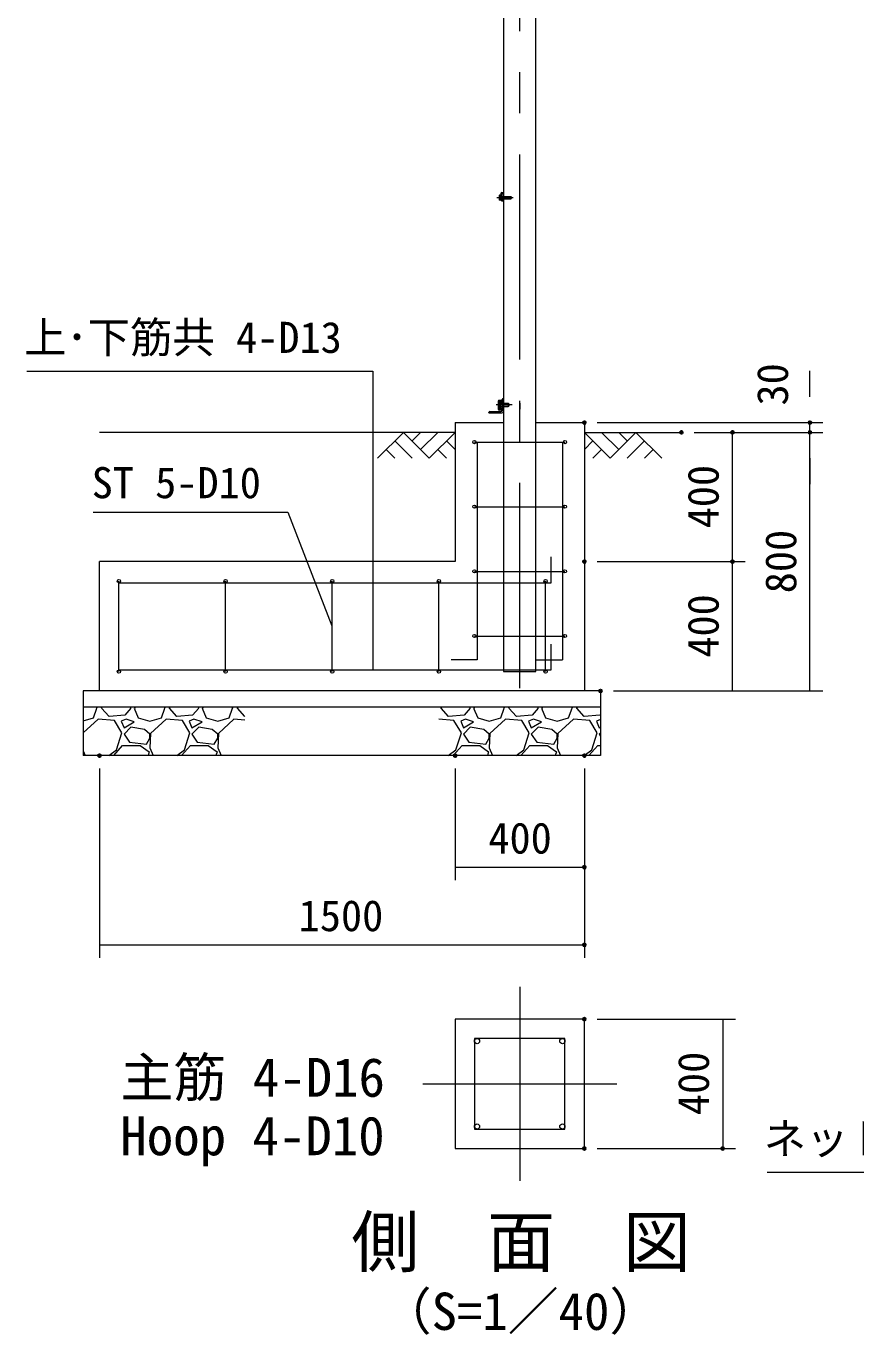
# Model space of a CAD drawing. Units: millimetres at full size. Extents: x -8400 to 8400, y -5940 to 5940.
# Drawn here: x -940 to 1626, y -3648 to 400 of the extents above; entities that cross this region are included whole.
import ezdxf
from ezdxf.enums import TextEntityAlignment as Align

# ---------------------------------------------------------------- set-up
doc = ezdxf.new("R2010")
doc.units = ezdxf.units.MM
doc.header["$LTSCALE"] = 20
doc.header["$PDMODE"] = 32
doc.header["$PDSIZE"] = 10
doc.linetypes.add('USER1', pattern=[50.8, 31.75, -6.35, 6.35, -6.35])
for name, color, linetype, lineweight in [('0-0_D-STR1', 1, 'Continuous', 18), ('0-1_D-BMK', 2, 'USER1', 13), ('0-2_D-STR3', 3, 'Continuous', 13), ('0-3_D-BGD', 7, 'Continuous', 18), ('0-4_D-STR-DIM', 7, 'Continuous', 13), ('0-7_D-DCR-HCH', 7, 'Continuous', 13), ('0-8_D-STR-TXT', 7, 'Continuous', 13), ('0-9_D-TTL-TXT', 7, 'Continuous', 13), ('0-B_D-STR4', 7, 'Continuous', 18)]:
    doc.layers.add(name, color=color, linetype=linetype, lineweight=lineweight)
doc.layers.add('0-6_Defpoints', color=253, linetype='Continuous')
doc.styles.add('ＭＳ ゴシック', font='')
doc.styles.get('ＭＳ ゴシック').set_extended_font_data('MS Gothic')

msp = doc.modelspace()

# ---------------------------------------------------------------- linework, layer by layer
at = {"layer": '0-0_D-STR1'}
for p, q in [((532.52, -787.89), (532.52, -754.39)), ((535.52, -751.39), (536.52, -751.39)), ((536.52, -791.39), (536.52, -751.39)), ((491.52, -796.39), (491.52, -795.39)), ((491.52, -796.39), (531.52, -796.39)), ((494.52, -792.39), (528.02, -792.39))]:
    msp.add_line(p, q, dxfattribs=at)
msp.add_lwpolyline([(636.52, 4203.61), (536.52, 4203.61), (536.52, -1596.39), (636.52, -1596.39)], close=True, dxfattribs=at)
for centre, radius, start, end in [((535.52, -754.39), 3, 90, 180), ((494.52, -795.39), 3, 90, 180), ((528.02, -787.89), 4.5, 270, 0), ((531.52, -791.39), 5, 270, 0)]:
    msp.add_arc(centre, radius, start, end, dxfattribs=at)
at = {"layer": '0-1_D-BMK'}
for p, q in [((586.52, -1647.39), (586.52, 4254.61)), ((516.19, -130.39), (566.19, -130.39)), ((586.52, -765.72), (586.52, -785.06)), ((563.42, -771.39), (513.42, -771.39)), ((586.52, -2571.61), (586.52, -3171.61)), ((286.52, -2871.61), (886.52, -2871.61))]:
    msp.add_line(p, q, dxfattribs=at)
at = {"layer": '0-2_D-STR3'}
for p, q in [((528.52, -117.39), (528.52, -137.39)), ((531.52, -114.39), (536.52, -114.39)), ((531.52, -117.89), (531.52, -136.89)), ((532.02, -117.39), (536.52, -117.39)), ((536.52, -114.39), (536.52, -117.39)), ((523.22, -124.09), (523.92, -122.88)), ((523.22, -124.09), (523.22, -136.69)), ((523.22, -136.69), (523.92, -137.9)), ((528.52, -122.88), (523.92, -122.88)), ((528.52, -126.64), (523.92, -126.64)), ((528.52, -134.14), (523.92, -134.14)), ((528.52, -137.9), (523.92, -137.9)), ((528.52, -122.88), (528.52, -137.9)), ((531.52, -126.39), (559.32, -126.39)), ((531.52, -127.14), (560.07, -127.14)), ((531.52, -133.64), (560.07, -133.64)), ((531.52, -134.39), (559.32, -134.39)), ((531.52, -140.39), (536.52, -140.39)), ((532.02, -137.39), (536.52, -137.39)), ((536.52, -137.39), (536.52, -140.39)), ((559.32, -126.39), (560.52, -127.59)), ((559.32, -126.39), (559.32, -134.39)), ((559.32, -134.39), (560.52, -133.19)), ((560.52, -127.59), (560.52, -133.19)), ((519.52, -760.69), (519.52, -784.09)), ((521.82, -760.69), (521.82, -784.09)), ((532.52, -757.39), (522.82, -757.39)), ((532.52, -759.69), (522.82, -759.69)), ((525.52, -763.14), (526.42, -761.58)), ((525.52, -763.14), (525.52, -779.64)), ((526.42, -761.58), (532.52, -761.58)), ((526.42, -766.48), (532.52, -766.48)), ((532.52, -757.39), (532.52, -759.69)), ((532.52, -761.58), (532.52, -781.21)), ((536.52, -766.39), (551.02, -766.39)), ((536.52, -767.29), (551.92, -767.29)), ((551.02, -766.39), (552.52, -767.89)), ((552.52, -767.89), (552.52, -774.89)), ((532.52, -785.09), (522.82, -785.09)), ((532.52, -787.39), (522.82, -787.39)), ((525.52, -779.64), (526.42, -781.21)), ((526.42, -776.3), (532.52, -776.3)), ((526.42, -781.21), (532.52, -781.21)), ((532.52, -785.09), (532.52, -787.39)), ((536.52, -775.49), (551.92, -775.49)), ((536.52, -776.39), (551.02, -776.39)), ((446.52, -886.39), (726.52, -886.39)), ((454.52, -886.39), (454.52, -1559.89)), ((718.52, -886.39), (718.52, -1559.89)), ((446.52, -1086.39), (726.52, -1086.39)), ((683.52, -1321.39), (683.52, -1241.39)), ((446.52, -1286.39), (726.52, -1286.39)), ((-653.48, -1596.39), (-653.48, -1316.39)), ((-653.48, -1321.39), (683.52, -1321.39)), ((-323.48, -1596.39), (-323.48, -1316.39)), ((6.52, -1596.39), (6.52, -1316.39)), ((336.52, -1596.39), (336.52, -1316.39)), ((666.52, -1596.39), (666.52, -1316.39)), ((446.52, -1486.39), (726.52, -1486.39)), ((683.52, -1591.39), (683.52, -1511.39)), ((454.52, -1559.89), (374.52, -1559.89)), ((638.52, -1559.89), (718.52, -1559.89)), ((-653.48, -1591.39), (683.52, -1591.39))]:
    msp.add_line(p, q, dxfattribs=at)
msp.add_lwpolyline([(551.02, -766.39), (551.02, -776.39), (552.52, -774.89)], dxfattribs=at)
msp.add_lwpolyline([(446.52, -3011.61), (726.52, -3011.61), (726.52, -2731.61), (446.52, -2731.61)], close=True, dxfattribs=at)
for centre, radius in [((446.52, -886.39), 5), ((726.52, -886.39), 5), ((446.52, -1086.39), 5), ((726.52, -1086.39), 5), ((446.52, -1286.39), 5), ((726.52, -1286.39), 5), ((-653.48, -1316.39), 5), ((-323.48, -1316.39), 5), ((6.52, -1316.39), 5), ((336.52, -1316.39), 5), ((666.52, -1316.39), 5), ((446.52, -1486.39), 5), ((726.52, -1486.39), 5), ((-653.48, -1596.39), 5), ((-323.48, -1596.39), 5), ((6.52, -1596.39), 5), ((336.52, -1596.39), 5), ((666.52, -1596.39), 5), ((454.52, -2739.61), 8), ((718.52, -2739.61), 8), ((454.52, -3003.61), 8), ((718.52, -3003.61), 8)]:
    msp.add_circle(centre, radius, dxfattribs=at)
for centre, radius, start, end in [((531.52, -117.39), 3, 90, 180), ((532.02, -117.89), 0.5, 90, 180), ((535.75, -130.39), 12.42, 162.4121, 197.5879), ((526.66, -124.76), 3.32, 145.61585, 214.38415), ((526.66, -136.02), 3.32, 145.61585, 214.38415), ((531.52, -137.39), 3, 180, 270), ((532.02, -136.89), 0.5, 180, 270), ((522.82, -760.69), 3.3, 90, 180), ((522.82, -760.69), 1, 90, 180), ((530.01, -764.03), 4.34, 145.61575, 214.38425), ((541.9, -771.39), 16.24, 162.41205, 197.58795), ((522.82, -784.09), 3.3, 180, 270), ((522.82, -784.09), 1, 180, 270), ((530.01, -778.75), 4.34, 145.61575, 214.38425)]:
    msp.add_arc(centre, radius, start, end, dxfattribs=at)
at = {"layer": '0-3_D-BGD'}
for p, q in [((386.52, -856.39), (-713.48, -856.39)), ((786.52, -856.39), (1086.52, -856.39))]:
    msp.add_line(p, q, dxfattribs=at)
at = {"layer": '0-4_D-STR-DIM'}
for p, q in [((1484.45, -746.39), (1484.45, -666.39)), ((826.52, -826.39), (1524.45, -826.39)), ((1484.45, -856.39), (1484.45, -826.39)), ((1126.52, -856.39), (1284.45, -856.39)), ((1126.52, -856.39), (1524.45, -856.39)), ((1126.52, -856.39), (1524.45, -856.39)), ((1244.45, -1256.39), (1244.45, -856.39)), ((1484.45, -1656.39), (1484.45, -856.39)), ((1484.45, -936.39), (1484.45, -1016.39)), ((826.52, -1256.39), (1284.45, -1256.39)), ((826.52, -1256.39), (1284.45, -1256.39)), ((1244.45, -1656.39), (1244.45, -1256.39)), ((876.52, -1656.39), (1284.45, -1656.39)), ((876.52, -1656.39), (1524.45, -1656.39)), ((-713.48, -1896.39), (-713.48, -2481.74)), ((386.52, -1896.39), (386.52, -2241.74)), ((786.52, -1896.39), (786.52, -2481.74)), ((786.52, -1896.39), (786.52, -2241.74)), ((386.52, -2201.74), (786.52, -2201.74)), ((-713.48, -2441.74), (786.52, -2441.74)), ((826.52, -2671.61), (1254.45, -2671.61)), ((1214.45, -2671.61), (1214.45, -3071.61)), ((826.52, -3071.61), (1254.45, -3071.61))]:
    msp.add_line(p, q, dxfattribs=at)
at = {"layer": '0-6_Defpoints'}
for p in [(786.52, -826.39), (1484.45, -826.39), (1086.52, -856.39), (1244.45, -856.39), (1484.45, -856.39), (786.52, -1256.39), (1244.45, -1256.39), (836.52, -1656.39), (-713.48, -1856.39), (386.52, -1856.39), (786.52, -1856.39), (786.52, -2201.74), (786.52, -2441.74), (786.52, -2671.61), (786.52, -3071.61), (1214.45, -3071.61)]:
    msp.add_point(p, dxfattribs=at)
at = {"layer": '0-7_D-DCR-HCH'}
for p, q in [((226.88, -856.39), (147.07, -936.21)), ((200.28, -883), (253.73, -936.21)), ((226.88, -856.39), (306.7, -936.21)), ((253.49, -883), (280.1, -856.39)), ((280.1, -909.6), (333.31, -856.39)), ((306.7, -936.21), (386.52, -856.39)), ((359.91, -883), (386.52, -909.48)), ((866.34, -936.21), (786.52, -856.39)), ((813.13, -883), (786.52, -909.48)), ((892.94, -909.6), (839.73, -856.39)), ((946.16, -856.39), (866.34, -936.21)), ((919.69, -883.14), (892.94, -856.39)), ((972.76, -883), (919.31, -936.21)), ((946.16, -856.39), (1025.97, -936.21)), ((173.67, -909.6), (200.4, -936.21)), ((333.31, -909.6), (360.04, -936.21)), ((839.73, -909.6), (813, -936.21)), ((999.37, -909.6), (972.64, -936.21)), ((-763.48, -1748.65), (-732.05, -1739.4)), ((-732.05, -1739.4), (-721.55, -1710)), ((-723.21, -1706.39), (-721.55, -1710)), ((-706.85, -1710), (-705.49, -1706.39)), ((-683.75, -1735.2), (-706.85, -1710)), ((-635.45, -1731), (-683.75, -1735.2)), ((-616.55, -1710), (-635.45, -1731)), ((-616.55, -1710), (-617.27, -1706.39)), ((-606.05, -1710), (-593.45, -1739.4)), ((-603.95, -1710), (-602.4, -1706.39)), ((-593.45, -1739.4), (-557.75, -1749.9)), ((-557.75, -1749.9), (-522.05, -1739.4)), ((-522.05, -1739.4), (-511.55, -1710)), ((-513.21, -1706.39), (-511.55, -1710)), ((-496.85, -1710), (-495.49, -1706.39)), ((-473.75, -1735.2), (-496.85, -1710)), ((-425.45, -1731), (-473.75, -1735.2)), ((-406.55, -1710), (-425.45, -1731)), ((-406.55, -1710), (-407.27, -1706.39)), ((-396.05, -1710), (-383.45, -1739.4)), ((-393.95, -1710), (-392.4, -1706.39)), ((-383.45, -1739.4), (-347.75, -1749.9)), ((-347.75, -1749.9), (-312.05, -1739.4)), ((-312.05, -1739.4), (-301.55, -1710)), ((-303.21, -1706.39), (-301.55, -1710)), ((-286.85, -1710), (-285.49, -1706.39)), ((-263.75, -1735.2), (-286.85, -1710)), ((-263.48, -1735.18), (-263.75, -1735.2)), ((343.15, -1710), (344.51, -1706.39)), ((366.25, -1735.2), (343.15, -1710)), ((414.55, -1731), (366.25, -1735.2)), ((433.45, -1710), (414.55, -1731)), ((433.45, -1710), (432.73, -1706.39)), ((443.95, -1710), (456.55, -1739.4)), ((446.05, -1710), (447.6, -1706.39)), ((456.55, -1739.4), (492.25, -1749.9)), ((492.25, -1749.9), (527.95, -1739.4)), ((527.95, -1739.4), (538.45, -1710)), ((536.79, -1706.39), (538.45, -1710)), ((553.15, -1710), (554.51, -1706.39)), ((576.25, -1735.2), (553.15, -1710)), ((624.55, -1731), (576.25, -1735.2)), ((643.45, -1710), (624.55, -1731)), ((643.45, -1710), (642.73, -1706.39)), ((653.95, -1710), (666.55, -1739.4)), ((656.05, -1710), (657.6, -1706.39)), ((666.55, -1739.4), (702.25, -1749.9)), ((702.25, -1749.9), (737.95, -1739.4)), ((737.95, -1739.4), (748.45, -1710)), ((746.79, -1706.39), (748.45, -1710)), ((763.15, -1710), (764.51, -1706.39)), ((786.25, -1735.2), (763.15, -1710)), ((834.55, -1731), (786.25, -1735.2)), ((836.52, -1728.81), (834.55, -1731)), ((-717.35, -1743.6), (-763.48, -1785.72)), ((-666.95, -1747.8), (-717.35, -1743.6)), ((-643.85, -1785.6), (-666.95, -1747.8)), ((-631.25, -1743.6), (-645.95, -1749.9)), ((-645.95, -1749.9), (-637.55, -1770.9)), ((-637.55, -1770.9), (-606.05, -1752)), ((-616.55, -1768.8), (-637.55, -1789.8)), ((-606.05, -1752), (-631.25, -1743.6)), ((-574.55, -1775.1), (-616.55, -1768.8)), ((-557.75, -1789.8), (-574.55, -1775.1)), ((-507.35, -1743.6), (-555.65, -1787.7)), ((-456.95, -1747.8), (-507.35, -1743.6)), ((-433.85, -1785.6), (-456.95, -1747.8)), ((-421.25, -1743.6), (-435.95, -1749.9)), ((-435.95, -1749.9), (-427.55, -1770.9)), ((-427.55, -1770.9), (-396.05, -1752)), ((-406.55, -1768.8), (-427.55, -1789.8)), ((-396.05, -1752), (-421.25, -1743.6)), ((-364.55, -1775.1), (-406.55, -1768.8)), ((-347.75, -1789.8), (-364.55, -1775.1)), ((-297.35, -1743.6), (-345.65, -1787.7)), ((-263.48, -1746.42), (-297.35, -1743.6)), ((383.05, -1747.8), (336.52, -1743.92)), ((406.15, -1785.6), (383.05, -1747.8)), ((418.75, -1743.6), (404.05, -1749.9)), ((404.05, -1749.9), (412.45, -1770.9)), ((412.45, -1770.9), (443.95, -1752)), ((433.45, -1768.8), (412.45, -1789.8)), ((443.95, -1752), (418.75, -1743.6)), ((475.45, -1775.1), (433.45, -1768.8)), ((492.25, -1789.8), (475.45, -1775.1)), ((542.65, -1743.6), (494.35, -1787.7)), ((593.05, -1747.8), (542.65, -1743.6)), ((616.15, -1785.6), (593.05, -1747.8)), ((628.75, -1743.6), (614.05, -1749.9)), ((614.05, -1749.9), (622.45, -1770.9)), ((622.45, -1770.9), (653.95, -1752)), ((643.45, -1768.8), (622.45, -1789.8)), ((653.95, -1752), (628.75, -1743.6)), ((685.45, -1775.1), (643.45, -1768.8)), ((702.25, -1789.8), (685.45, -1775.1)), ((752.65, -1743.6), (704.35, -1787.7)), ((803.05, -1747.8), (752.65, -1743.6)), ((826.15, -1785.6), (803.05, -1747.8)), ((836.52, -1744.56), (824.05, -1749.9)), ((824.05, -1749.9), (832.45, -1770.9)), ((832.45, -1770.9), (836.52, -1768.46)), ((-660.65, -1838.1), (-643.85, -1785.6)), ((-637.55, -1789.8), (-620.75, -1815)), ((-620.75, -1815), (-568.25, -1821.3)), ((-568.25, -1821.3), (-557.75, -1802.4)), ((-555.65, -1787.7), (-557.75, -1831.8)), ((-557.75, -1802.4), (-557.75, -1789.8)), ((-450.65, -1838.1), (-433.85, -1785.6)), ((-427.55, -1789.8), (-410.75, -1815)), ((-410.75, -1815), (-358.25, -1821.3)), ((-358.25, -1821.3), (-347.75, -1802.4)), ((-345.65, -1787.7), (-347.75, -1831.8)), ((-347.75, -1802.4), (-347.75, -1789.8)), ((389.35, -1838.1), (406.15, -1785.6)), ((412.45, -1789.8), (429.25, -1815)), ((429.25, -1815), (481.75, -1821.3)), ((481.75, -1821.3), (492.25, -1802.4)), ((494.35, -1787.7), (492.25, -1831.8)), ((492.25, -1802.4), (492.25, -1789.8)), ((599.35, -1838.1), (616.15, -1785.6)), ((622.45, -1789.8), (639.25, -1815)), ((639.25, -1815), (691.75, -1821.3)), ((691.75, -1821.3), (702.25, -1802.4)), ((704.35, -1787.7), (702.25, -1831.8)), ((702.25, -1802.4), (702.25, -1789.8)), ((809.35, -1838.1), (826.15, -1785.6)), ((836.52, -1785.73), (832.45, -1789.8)), ((832.45, -1789.8), (836.52, -1795.9)), ((-763.48, -1841.94), (-757.39, -1856.39)), ((-684.32, -1856.39), (-660.65, -1838.1)), ((-669.55, -1856.39), (-641.75, -1825.5)), ((-641.75, -1825.5), (-587.15, -1825.5)), ((-587.15, -1825.5), (-559.85, -1844.4)), ((-559.85, -1844.4), (-563.27, -1856.39)), ((-557.75, -1831.8), (-547.39, -1856.39)), ((-474.32, -1856.39), (-450.65, -1838.1)), ((-459.55, -1856.39), (-431.75, -1825.5)), ((-431.75, -1825.5), (-377.15, -1825.5)), ((-377.15, -1825.5), (-349.85, -1844.4)), ((-349.85, -1844.4), (-353.27, -1856.39)), ((-347.75, -1831.8), (-337.39, -1856.39)), ((-264.32, -1856.39), (-263.48, -1855.74)), ((365.68, -1856.39), (389.35, -1838.1)), ((380.45, -1856.39), (408.25, -1825.5)), ((408.25, -1825.5), (462.85, -1825.5)), ((462.85, -1825.5), (490.15, -1844.4)), ((490.15, -1844.4), (486.73, -1856.39)), ((492.25, -1831.8), (502.61, -1856.39)), ((575.68, -1856.39), (599.35, -1838.1)), ((590.45, -1856.39), (618.25, -1825.5)), ((618.25, -1825.5), (672.85, -1825.5)), ((672.85, -1825.5), (700.15, -1844.4)), ((700.15, -1844.4), (696.73, -1856.39)), ((702.25, -1831.8), (712.61, -1856.39)), ((785.68, -1856.39), (809.35, -1838.1)), ((800.45, -1856.39), (828.25, -1825.5)), ((828.25, -1825.5), (836.52, -1825.5))]:
    msp.add_line(p, q, dxfattribs=at)
at = {"layer": '0-8_D-STR-TXT'}
msp.add_line((132.08, -667.5), (132.08, -1319.39), dxfattribs=at)
for points in [[(-938.3, -667.5), (132.08, -667.5), (132.08, -1589.39)], [(-732.53, -1103.01), (-130.88, -1103.01), (5.79, -1454.53)], [(1352.39, -3145.13), (2354.23, -3145.13), (2487.81, -2844.9)]]:
    msp.add_lwpolyline(points, dxfattribs=at)
at = {"layer": '0-B_D-STR4'}
for p, q in [((386.52, -826.39), (536.52, -826.39)), ((636.52, -826.39), (786.52, -826.39)), ((786.52, -826.39), (786.52, -1656.39)), ((-713.48, -1656.39), (-713.48, -1256.39)), ((836.52, -1656.39), (-763.48, -1656.39)), ((-763.48, -1656.39), (-763.48, -1856.39)), ((836.52, -1656.39), (836.52, -1856.39)), ((836.52, -1706.39), (-763.48, -1706.39)), ((836.52, -1856.39), (-763.48, -1856.39))]:
    msp.add_line(p, q, dxfattribs=at)
msp.add_lwpolyline([(386.52, -826.39), (386.52, -1256.39), (-713.48, -1256.39)], dxfattribs=at)
msp.add_lwpolyline([(386.52, -3071.61), (786.52, -3071.61), (786.52, -2671.61), (386.52, -2671.61)], close=True, dxfattribs=at)

# ---------------------------------------------------------------- texts
at = {"layer": '0-4_D-STR-DIM', "style": 'ＭＳ ゴシック'}
for s, p in [('30', (1445.44, -773.37)), ('400', (1230.95, -1153.39)), ('800', (1470.95, -1354.16)), ('400', (1230.95, -1553.39)), ('400', (1200.95, -2968.62))]:
    msp.add_text(s, height=96.19, rotation=90, dxfattribs=at).set_placement(p, align=Align.BOTTOM_LEFT)
for s, p in [('400', (489.52, -2188.24)), ('1500', (-97.32, -2428.24))]:
    msp.add_text(s, height=96.19, dxfattribs=at).set_placement(p, align=Align.BOTTOM_LEFT)
at = {"layer": '0-8_D-STR-TXT', "style": 'ＭＳ ゴシック'}
for s, height, p in [('上･下筋共 4-D13', 96.19, (-946.93, -639.54)), ('ST 5-D10', 96.19, (-737.6, -1089.01)), ('主筋 4-D16', 120.2, (-648.9, -2947.69)), ('Hoop 4-D10', 120.2, (-648.9, -3128.52)), ('ネットホルダー', 96.19, (1341.22, -3117.93))]:
    msp.add_text(s, height=height, dxfattribs=at).set_placement(p, align=Align.BOTTOM_LEFT)
at = {"layer": '0-9_D-TTL-TXT', "style": 'ＭＳ ゴシック'}
for s, height, p in [('側\u3000面\u3000図', 154, (65.65, -3483.6)), ('（S=1／40）', 115.4, (156.62, -3667.55))]:
    msp.add_text(s, height=height, dxfattribs=at).set_placement(p, align=Align.BOTTOM_LEFT)

doc.saveas('drawing.dxf')
